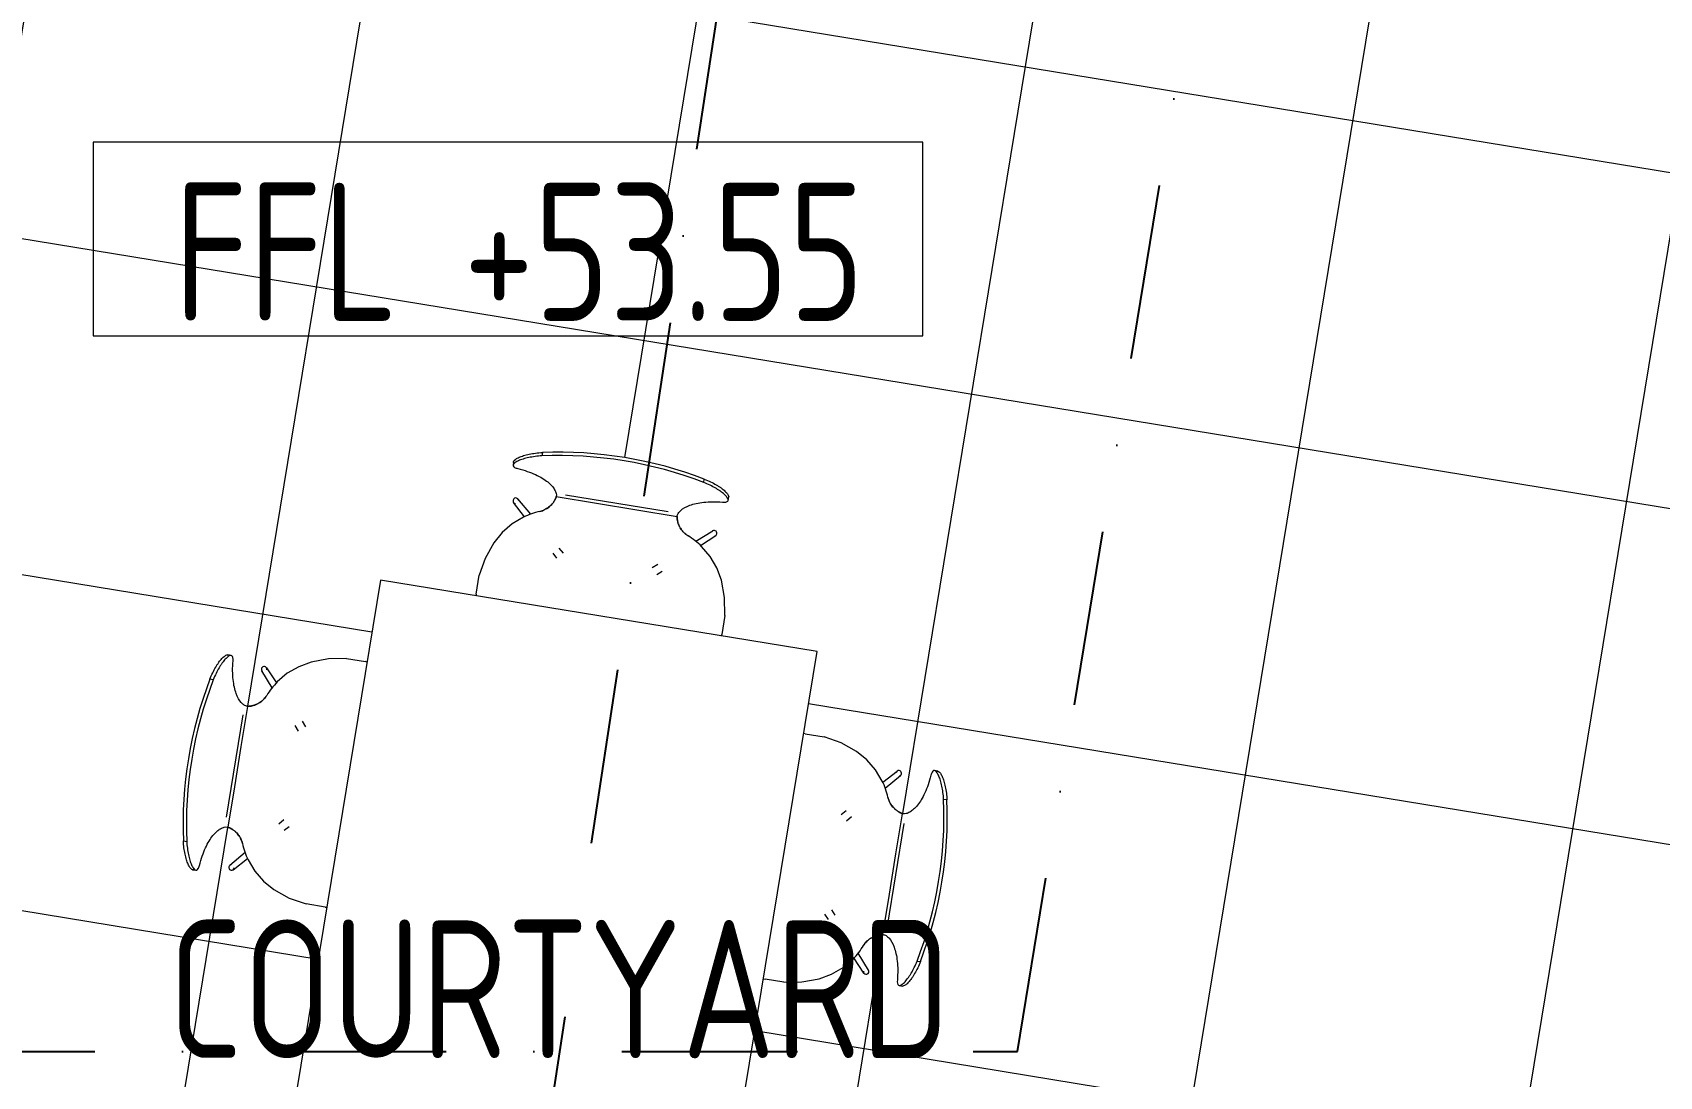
# Model space of a CAD drawing. Header units: millimetres. Extents: x -39027 to 364494, y -35256 to 94895.
# Drawn here: x 211791 to 214733, y -8177 to -6288 of the extents above; entities that cross this region are included whole.
import ezdxf

# ---------------------------------------------------------------- set-up
doc = ezdxf.new("R2010")
doc.units = ezdxf.units.MM
doc.header["$LTSCALE"] = 25
doc.linetypes.add('DASHDOT', pattern=[25.4, 12.7, -6.35, 0, -6.35])
for name, color, linetype, lineweight in [('A-AREA-IDEN', 2, 'Continuous', 5), ('A-FLOR-PATT', 8, 'Continuous', 5), ('G-ANNO-DIMS', 3, 'Continuous', 5), ('I-FURN', 30, 'Continuous', 13)]:
    doc.layers.add(name, color=color, linetype=linetype, lineweight=lineweight)
doc.layers.add('Symbol-5', color=1, linetype='Continuous')
doc.layers.add('Wall-18', color=11, linetype='Continuous')
doc.styles.add('ISOCPEUR_1', font='isocpeur.ttf', dxfattribs={"width": 0.75, "height": 700})

# ---------------------------------------------------------------- blocks, each defined once
blk = doc.blocks.new('FURNITURE_table _ chairs multi-configuration - 1800 x 800-1106666-PROPOSED GROUND FLOOR PLAN')
at = {"layer": 'I-FURN', "lineweight": 5}
for p, q in [((328, 680.3), (328, 674.1)), ((376.7, 705.1), (376.7, 699)), ((673.3, 699), (673.3, 705.1)), ((722, 674.1), (722, 680.3)), ((414.3, 630.8), (414.3, 630)), ((619.4, 636), (431.5, 636)), ((635.7, 630), (635.7, 630.8)), ((339.9, 607.6), (363.8, 585.4)), ((373.8, 591.6), (346.5, 615.1)), ((676.2, 591.6), (703.5, 615.1)), ((710.1, 607.6), (686.2, 585.4)), ((443.6, 531.8), (434.6, 539.5)), ((606.4, 531.8), (615.4, 539.5)), ((425.1, 528.5), (433.6, 520.6)), ((624.9, 528.5), (616.4, 520.6)), ((300, 433), (300, 467.6)), ((750, 467.6), (750, 433)), ((300, 433), (300.3, 429.9)), ((749.7, 429.9), (750, 433)), ((903, 255), (899.9, 254.7)), ((903, 255), (937.6, 255)), ((1055.4, 191.2), (1077.6, 215.1)), ((1061.6, 181.2), (1085.1, 208.5)), ((1150.3, 227), (1144.1, 227)), ((1175.1, 178.3), (1169, 178.3)), ((990.6, 121.4), (998.5, 129.9)), ((1001.8, 111.4), (1009.5, 120.4)), ((1100.8, 140.7), (1100, 140.7)), ((1106, -63.5), (1106, 124.4)), ((1001.8, -51.4), (1009.5, -60.4)), ((990.6, -61.4), (998.5, -69.9)), ((1100, -80.7), (1100.8, -80.7)), ((1055.4, -131.2), (1077.6, -155.1)), ((1061.6, -121.2), (1085.1, -148.5)), ((1169, -118.3), (1175.1, -118.3)), ((1144.1, -167), (1150.3, -167)), ((899.9, -194.7), (903, -195)), ((937.6, -195), (903, -195)), ((300.3, -369.9), (300, -373)), ((300, -407.6), (300, -373)), ((750, -373), (749.7, -369.9)), ((750, -373), (750, -407.6)), ((425.1, -468.5), (433.6, -460.6)), ((616.4, -460.6), (624.9, -468.5)), ((434.6, -479.5), (443.6, -471.8)), ((606.4, -471.8), (615.4, -479.5)), ((339.9, -547.6), (363.8, -525.4)), ((686.2, -525.4), (710.1, -547.6)), ((346.5, -555.1), (373.8, -531.6)), ((676.2, -531.6), (703.5, -555.1)), ((414.3, -570), (414.3, -570.8)), ((430.6, -576), (618.5, -576)), ((635.7, -570.8), (635.7, -570)), ((328, -614.1), (328, -620.3)), ((722, -620.3), (722, -614.1)), ((376.7, -639), (376.7, -645.1)), ((673.3, -645.1), (673.3, -639))]:
    blk.add_line(p, q, dxfattribs=at)
at = {"layer": 'I-FURN'}
for p, q in [((900, 430), (-900, 430)), ((900, -370), (900, 430)), ((-900, -370), (900, -370))]:
    blk.add_line(p, q, dxfattribs=at)
at = {"layer": 'I-FURN', "lineweight": 5, "flags": 128}
for points in [[(635.7, 630), (561.9, 630), (488.1, 630), (414.3, 630)], [(361.9, 584.2), (343.7, 568.8), (328.5, 550.4), (316.6, 529.7)], [(733.4, 529.7), (721.5, 550.4), (706.3, 568.8), (688.1, 584.2)], [(316.6, 529.7), (305.7, 499.4), (300, 467.6)], [(750, 467.6), (744.3, 499.4), (733.4, 529.7)], [(999.7, 238.4), (969.4, 249.3), (937.6, 255)], [(1054.2, 193.1), (1038.8, 211.3), (1020.4, 226.5), (999.7, 238.4)], [(1100, -80.7), (1100, -6.9), (1100, 66.9), (1100, 140.7)], [(999.7, -178.4), (1020.4, -166.5), (1038.8, -151.3), (1054.2, -133.1)], [(937.6, -195), (969.4, -189.3), (999.7, -178.4)], [(300, -407.6), (305.7, -439.4), (316.6, -469.7)], [(733.4, -469.7), (744.3, -439.4), (750, -407.6)], [(316.6, -469.7), (328.5, -490.4), (343.7, -508.8), (361.9, -524.2)], [(688.1, -524.2), (706.3, -508.8), (721.5, -490.4), (733.4, -469.7)], [(414.3, -570), (488.1, -570), (561.9, -570), (635.7, -570)]]:
    blk.add_lwpolyline(points, dxfattribs=at)
at = {"layer": 'I-FURN', "lineweight": 5}
for centre, radius, start, end in [((525, -16.5), 736.7, 78.3899, 101.6101), ((525, -16.5), 730.7, 78.2932, 101.7068), ((343.3, 611.3), 5, 28.6771, 180), ((343.3, 611.3), 5, 180, 270), ((706.7, 611.3), 5, 0, 150.6727), ((706.7, 611.3), 5, 270, 0), ((1081.3, 211.7), 5, 90, 180), ((1081.3, 211.7), 5, 299.3273, 90), ((453.5, 30), 730.7, 348.2932, 11.7068), ((453.5, 30), 736.7, 348.3899, 11.6101), ((1081.3, -151.7), 5, 194.0365, 270), ((1081.3, -151.7), 5, 270, 61.3229), ((343.3, -551.3), 5, 90, 180), ((343.3, -551.3), 5, 180, 330.6727), ((706.7, -551.3), 5, 208.6771, 0), ((706.7, -551.3), 5, 0, 90), ((525, 76.5), 730.7, 258.2932, 281.7068), ((525, 76.5), 736.7, 258.3899, 281.6101)]:
    blk.add_arc(centre, radius, start, end, dxfattribs=at)
for points, knots in [([(328.3, 679), (327.9, 679.9), (327.9, 681.9), (330.2, 684.9), (333.4, 687.7), (336.4, 689.8), (339.9, 692), (344, 694.1), (348.6, 696.3), (355.3, 699), (364.5, 702.2), (372.6, 704.2), (376.7, 705.1)], [-0.7668448, -0.7668448, -0.7668448, -0.7668448, -0.6666667, -0.5555556, -0.5, -0.4444444, -0.3888889, -0.3333333, -0.2777778, -0.2222222, -0.1111111, 0, 0, 0, 0]), ([(376.7, 699), (372.6, 698.1), (364.5, 696), (355.3, 692.8), (348.6, 690.1), (344, 687.9), (339.9, 685.8), (336.4, 683.6), (333.4, 681.5), (330.2, 678.7), (327.9, 675.6), (327.9, 672.5), (331, 670.3), (335, 669.5), (337.4, 669.3)], [-1, -1, -1, -1, -0.888889, -0.777778, -0.722222, -0.666667, -0.611111, -0.555556, -0.5, -0.444444, -0.333333, -0.222222, -0.111111, 0, 0, 0, 0]), ([(673.3, 705.1), (677.4, 704.2), (685.5, 702.2), (694.7, 699), (701.4, 696.3), (706, 694.1), (710.1, 692), (713.6, 689.8), (716.6, 687.7), (719.8, 684.9), (721.7, 682.4), (722, 680.8), (722, 680.3)], [-1, -1, -1, -1, -0.8888889, -0.7777778, -0.7222222, -0.6666667, -0.6111111, -0.5555556, -0.5, -0.4444444, -0.3333333, -0.2804465, -0.2804465, -0.2804465, -0.2804465]), ([(712.6, 669.3), (715, 669.5), (719, 670.3), (722.1, 672.5), (722.1, 675.6), (719.8, 678.7), (716.6, 681.5), (713.6, 683.6), (710.1, 685.8), (706, 687.9), (701.4, 690.1), (694.7, 692.8), (685.5, 696), (677.4, 698.1), (673.3, 699)], [-1, -1, -1, -1, -0.888889, -0.777778, -0.666667, -0.555556, -0.5, -0.444444, -0.388889, -0.333333, -0.277778, -0.222222, -0.111111, 0, 0, 0, 0]), ([(635.7, 630.8), (635.7, 632.5), (636.5, 636.2), (641.4, 644.4), (653.6, 654.4), (673.8, 662.6), (694.5, 667.3), (706.3, 668.8), (712.6, 669.3)], [-1, -1, -1, -1, -0.875, -0.75, -0.5, -0.25, -0.125, 0, 0, 0, 0]), ([(414.3, 630), (414.4, 630), (414.2, 629.5), (413.9, 628.1), (413.7, 627), (413.4, 626.1), (413.1, 625.1), (412.7, 624), (412.3, 622.8), (411.8, 621.5), (411.2, 620.1), (410.5, 618.6), (409.6, 617.1), (408.4, 615), (406.6, 612.4), (403, 608.1), (397.4, 603.2), (392.1, 600.3), (389.2, 599.1)], [0.0009589, 0.0009589, 0.0009589, 0.0009589, 0.1428571, 0.2142857, 0.25, 0.2857143, 0.3214286, 0.3571429, 0.3928571, 0.4285714, 0.4642857, 0.5, 0.5357143, 0.5714286, 0.6428571, 0.7142857, 0.8571429, 1, 1, 1, 1]), ([(407, 613.1), (407.5, 613.7), (408.4, 615.1), (409.4, 616.7), (409.9, 617.6), (410, 617.8)], [0.31955752, 0.31955752, 0.31955752, 0.31955752, 0.35714286, 0.39285714, 0.40762613, 0.40762613, 0.40762613, 0.40762613]), ([(411.2, 620.2), (411.3, 620.4), (411.7, 621.2), (412.3, 622.6), (412.8, 624.1), (413.1, 625.2), (413.3, 625.7), (413.4, 626)], [0.4518908, 0.4518908, 0.4518908, 0.4518908, 0.4642857, 0.5, 0.5357143, 0.5535714, 0.5714286, 0.5714286, 0.5714286, 0.5714286]), ([(413.4, 626.1), (413.5, 626.5), (413.7, 627.2), (414.1, 628.6), (414.3, 629.7), (414.4, 630.4), (414.4, 630.5)], [0.5741876, 0.5741876, 0.5741876, 0.5741876, 0.5982143, 0.625, 0.6785714, 0.6863735, 0.6863735, 0.6863735, 0.6863735]), ([(635.6, 630.5), (635.6, 630.4), (635.7, 629.9), (635.9, 629), (636.2, 627.6), (636.4, 626.6), (636.6, 626.1)], [0.3137053, 0.3137053, 0.3137053, 0.3137053, 0.3214286, 0.3571429, 0.3928571, 0.425748, 0.425748, 0.425748, 0.425748]), ([(660.8, 599.1), (657.9, 600.3), (652.6, 603.2), (647, 608.1), (643.9, 611.8), (642.3, 614), (641.3, 615.6), (640.4, 617.1), (639.5, 618.6), (638.8, 620.1), (638.1, 621.7), (637.4, 623.4), (637, 624.8), (636.7, 625.7), (636.6, 626.2), (636.3, 626.9), (636.1, 627.8), (635.9, 628.8), (635.7, 629.7), (635.7, 630), (635.7, 630)], [0, 0, 0, 0, 0.1428571, 0.2857143, 0.3571429, 0.3928571, 0.4285714, 0.4642857, 0.5, 0.5357143, 0.5714286, 0.625, 0.6785714, 0.7053571, 0.71875, 0.7321429, 0.7857143, 0.8392857, 0.8928571, 0.9990411, 0.9990411, 0.9990411, 0.9990411]), ([(636.6, 626), (636.8, 625.5), (637.1, 624.4), (637.7, 622.6), (638.3, 621.2), (638.7, 620.4), (638.8, 620.2)], [0.4285714, 0.4285714, 0.4285714, 0.4285714, 0.4642857, 0.5, 0.5357143, 0.5481092, 0.5481092, 0.5481092, 0.5481092]), ([(640, 617.8), (640.1, 617.6), (640.6, 616.7), (641.6, 615.1), (642.5, 613.7), (643, 613.1)], [0.59237387, 0.59237387, 0.59237387, 0.59237387, 0.60714286, 0.64285714, 0.68044248, 0.68044248, 0.68044248, 0.68044248]), ([(400.3, 605.9), (401, 606.4), (402.6, 607.9), (404.1, 609.5), (404.9, 610.4)], [0.17803685, 0.17803685, 0.17803685, 0.17803685, 0.21428571, 0.26965028, 0.26965028, 0.26965028, 0.26965028]), ([(645.1, 610.4), (645.9, 609.5), (647.4, 607.9), (649, 606.4), (649.7, 605.9)], [0.73034972, 0.73034972, 0.73034972, 0.73034972, 0.78571429, 0.82196315, 0.82196315, 0.82196315, 0.82196315]), ([(652.2, 603.9), (653.4, 603), (656.1, 601.3), (659.1, 599.8), (660.8, 599.1)], [0.8656218, 0.8656218, 0.8656218, 0.8656218, 0.9285714, 1, 1, 1, 1]), ([(1169, 178.3), (1168.1, 182.4), (1166, 190.5), (1162.8, 199.7), (1160.1, 206.4), (1157.9, 211), (1155.8, 215.1), (1153.6, 218.6), (1151.5, 221.6), (1148.7, 224.8), (1145.6, 227.1), (1142.5, 227.1), (1140.3, 224), (1139.5, 220), (1139.3, 217.6)], [-1, -1, -1, -1, -0.888889, -0.777778, -0.722222, -0.666667, -0.611111, -0.555556, -0.5, -0.444444, -0.333333, -0.222222, -0.111111, 0, 0, 0, 0]), ([(1149, 226.7), (1149.9, 227.1), (1151.9, 227.1), (1154.9, 224.8), (1157.7, 221.6), (1159.8, 218.6), (1162, 215.1), (1164.1, 211), (1166.3, 206.4), (1169, 199.7), (1172.2, 190.5), (1174.2, 182.4), (1175.1, 178.3)], [-0.7668448, -0.7668448, -0.7668448, -0.7668448, -0.6666667, -0.5555556, -0.5, -0.4444444, -0.3888889, -0.3333333, -0.2777778, -0.2222222, -0.1111111, 0, 0, 0, 0]), ([(1100, 140.7), (1100, 140.6), (1099.5, 140.8), (1098.1, 141.1), (1097, 141.3), (1096.1, 141.6), (1095.1, 141.9), (1094, 142.3), (1092.8, 142.7), (1091.5, 143.2), (1090.1, 143.8), (1088.6, 144.5), (1087.1, 145.4), (1085, 146.6), (1082.4, 148.4), (1078.1, 152), (1073.2, 157.6), (1070.3, 162.9), (1069.1, 165.8)], [0.0009589, 0.0009589, 0.0009589, 0.0009589, 0.1428571, 0.2142857, 0.25, 0.2857143, 0.3214286, 0.3571429, 0.3928571, 0.4285714, 0.4642857, 0.5, 0.5357143, 0.5714286, 0.6428571, 0.7142857, 0.8571429, 1, 1, 1, 1]), ([(1075.9, 154.7), (1076.4, 154), (1077.9, 152.4), (1079.5, 150.9), (1080.4, 150.1)], [0.17803685, 0.17803685, 0.17803685, 0.17803685, 0.21428571, 0.26965028, 0.26965028, 0.26965028, 0.26965028]), ([(1083.1, 148), (1083.7, 147.5), (1085.1, 146.6), (1086.7, 145.6), (1087.6, 145.1), (1087.8, 145)], [0.31955752, 0.31955752, 0.31955752, 0.31955752, 0.35714286, 0.39285714, 0.40762613, 0.40762613, 0.40762613, 0.40762613]), ([(1090.2, 143.8), (1090.4, 143.7), (1091.2, 143.3), (1092.6, 142.7), (1094.1, 142.2), (1095.2, 141.9), (1095.7, 141.7), (1096, 141.6)], [0.4518908, 0.4518908, 0.4518908, 0.4518908, 0.4642857, 0.5, 0.5357143, 0.5535714, 0.5714286, 0.5714286, 0.5714286, 0.5714286]), ([(1096.1, 141.6), (1096.5, 141.5), (1097.2, 141.3), (1098.6, 140.9), (1099.7, 140.7), (1100.4, 140.6), (1100.5, 140.6)], [0.5741876, 0.5741876, 0.5741876, 0.5741876, 0.5982143, 0.625, 0.6785714, 0.6863735, 0.6863735, 0.6863735, 0.6863735]), ([(1069.1, -105.8), (1070.3, -102.9), (1073.2, -97.6), (1078.1, -92), (1081.8, -88.9), (1084, -87.3), (1085.6, -86.3), (1087.1, -85.4), (1088.6, -84.5), (1090.1, -83.8), (1091.7, -83.1), (1093.4, -82.4), (1094.8, -82), (1095.7, -81.7), (1096.2, -81.6), (1096.9, -81.3), (1097.8, -81.1), (1098.8, -80.9), (1099.7, -80.7), (1100, -80.7), (1100, -80.7)], [0, 0, 0, 0, 0.1428571, 0.2857143, 0.3571429, 0.3928571, 0.4285714, 0.4642857, 0.5, 0.5357143, 0.5714286, 0.625, 0.6785714, 0.7053571, 0.71875, 0.7321429, 0.7857143, 0.8392857, 0.8928571, 0.9990411, 0.9990411, 0.9990411, 0.9990411]), ([(1087.8, -85), (1087.6, -85.1), (1086.7, -85.6), (1085.1, -86.6), (1083.7, -87.5), (1083.1, -88)], [0.59237387, 0.59237387, 0.59237387, 0.59237387, 0.60714286, 0.64285714, 0.68044248, 0.68044248, 0.68044248, 0.68044248]), ([(1096, -81.6), (1095.5, -81.8), (1094.4, -82.1), (1092.6, -82.7), (1091.2, -83.3), (1090.4, -83.7), (1090.2, -83.8)], [0.4285714, 0.4285714, 0.4285714, 0.4285714, 0.4642857, 0.5, 0.5357143, 0.5481092, 0.5481092, 0.5481092, 0.5481092]), ([(1100.5, -80.6), (1100.4, -80.6), (1099.9, -80.7), (1099, -80.9), (1097.6, -81.2), (1096.6, -81.4), (1096.1, -81.6)], [0.3137053, 0.3137053, 0.3137053, 0.3137053, 0.3214286, 0.3571429, 0.3928571, 0.425748, 0.425748, 0.425748, 0.425748]), ([(1100.8, -80.7), (1102.5, -80.7), (1106.2, -81.5), (1114.4, -86.4), (1124.4, -98.6), (1132.6, -118.8), (1137.3, -139.5), (1138.8, -151.3), (1139.3, -157.6)], [-1, -1, -1, -1, -0.875, -0.75, -0.5, -0.25, -0.125, 0, 0, 0, 0]), ([(1073.9, -97.2), (1073, -98.4), (1071.3, -101.1), (1069.8, -104.1), (1069.1, -105.8)], [0.8656218, 0.8656218, 0.8656218, 0.8656218, 0.9285714, 1, 1, 1, 1]), ([(1080.4, -90.1), (1079.5, -90.9), (1077.9, -92.4), (1076.4, -94), (1075.9, -94.7)], [0.73034972, 0.73034972, 0.73034972, 0.73034972, 0.78571429, 0.82196315, 0.82196315, 0.82196315, 0.82196315]), ([(1139.3, -157.6), (1139.5, -160), (1140.3, -164), (1142.5, -167.1), (1145.6, -167.1), (1148.7, -164.8), (1151.5, -161.6), (1153.6, -158.6), (1155.8, -155.1), (1157.9, -151), (1160.1, -146.4), (1162.8, -139.7), (1166, -130.5), (1168.1, -122.4), (1169, -118.3)], [-1, -1, -1, -1, -0.888889, -0.777778, -0.666667, -0.555556, -0.5, -0.444444, -0.388889, -0.333333, -0.277778, -0.222222, -0.111111, 0, 0, 0, 0]), ([(1175.1, -118.3), (1174.2, -122.4), (1172.2, -130.5), (1169, -139.7), (1166.3, -146.4), (1164.1, -151), (1162, -155.1), (1159.8, -158.6), (1157.7, -161.6), (1154.9, -164.8), (1152.4, -166.7), (1150.8, -167), (1150.3, -167)], [-1, -1, -1, -1, -0.8888889, -0.7777778, -0.7222222, -0.6666667, -0.6111111, -0.5555556, -0.5, -0.4444444, -0.3333333, -0.2804465, -0.2804465, -0.2804465, -0.2804465]), ([(397.8, -543.9), (396.6, -543), (393.9, -541.3), (390.9, -539.8), (389.2, -539.1)], [0.8656218, 0.8656218, 0.8656218, 0.8656218, 0.9285714, 1, 1, 1, 1]), ([(389.2, -539.1), (392.1, -540.3), (397.4, -543.2), (403, -548.1), (406.1, -551.8), (407.7, -554), (408.7, -555.6), (409.6, -557.1), (410.5, -558.6), (411.2, -560.1), (411.9, -561.7), (412.6, -563.4), (413, -564.8), (413.3, -565.7), (413.4, -566.2), (413.7, -566.9), (413.9, -567.8), (414.1, -568.8), (414.3, -569.7), (414.3, -570), (414.3, -570)], [0, 0, 0, 0, 0.1428571, 0.2857143, 0.3571429, 0.3928571, 0.4285714, 0.4642857, 0.5, 0.5357143, 0.5714286, 0.625, 0.6785714, 0.7053571, 0.71875, 0.7321429, 0.7857143, 0.8392857, 0.8928571, 0.9990411, 0.9990411, 0.9990411, 0.9990411]), ([(404.9, -550.4), (404.1, -549.5), (402.6, -547.9), (401, -546.4), (400.3, -545.9)], [0.73034972, 0.73034972, 0.73034972, 0.73034972, 0.78571429, 0.82196315, 0.82196315, 0.82196315, 0.82196315]), ([(410, -557.8), (409.9, -557.6), (409.4, -556.7), (408.4, -555.1), (407.5, -553.7), (407, -553.1)], [0.59237387, 0.59237387, 0.59237387, 0.59237387, 0.60714286, 0.64285714, 0.68044248, 0.68044248, 0.68044248, 0.68044248]), ([(635.7, -570), (635.6, -570), (635.8, -569.5), (636.1, -568.1), (636.3, -567), (636.6, -566.1), (636.9, -565.1), (637.3, -564), (637.7, -562.8), (638.2, -561.5), (638.8, -560.1), (639.5, -558.6), (640.4, -557.1), (641.6, -555), (643.4, -552.4), (647, -548.1), (652.6, -543.2), (657.9, -540.3), (660.8, -539.1)], [0.0009589, 0.0009589, 0.0009589, 0.0009589, 0.1428571, 0.2142857, 0.25, 0.2857143, 0.3214286, 0.3571429, 0.3928571, 0.4285714, 0.4642857, 0.5, 0.5357143, 0.5714286, 0.6428571, 0.7142857, 0.8571429, 1, 1, 1, 1]), ([(643, -553.1), (642.5, -553.7), (641.6, -555.1), (640.6, -556.7), (640.1, -557.6), (640, -557.8)], [0.31955752, 0.31955752, 0.31955752, 0.31955752, 0.35714286, 0.39285714, 0.40762613, 0.40762613, 0.40762613, 0.40762613]), ([(649.7, -545.9), (649, -546.4), (647.4, -547.9), (645.9, -549.5), (645.1, -550.4)], [0.17803685, 0.17803685, 0.17803685, 0.17803685, 0.21428571, 0.26965028, 0.26965028, 0.26965028, 0.26965028]), ([(414.3, -570.8), (414.3, -572.5), (413.5, -576.2), (408.6, -584.4), (396.4, -594.4), (376.2, -602.6), (355.5, -607.3), (343.7, -608.8), (337.4, -609.3)], [-1, -1, -1, -1, -0.875, -0.75, -0.5, -0.25, -0.125, 0, 0, 0, 0]), ([(413.4, -566), (413.2, -565.5), (412.9, -564.4), (412.3, -562.6), (411.7, -561.2), (411.3, -560.4), (411.2, -560.2)], [0.4285714, 0.4285714, 0.4285714, 0.4285714, 0.4642857, 0.5, 0.5357143, 0.5481092, 0.5481092, 0.5481092, 0.5481092]), ([(414.4, -570.5), (414.4, -570.4), (414.3, -569.9), (414.1, -569), (413.8, -567.6), (413.6, -566.6), (413.4, -566.1)], [0.3137053, 0.3137053, 0.3137053, 0.3137053, 0.3214286, 0.3571429, 0.3928571, 0.425748, 0.425748, 0.425748, 0.425748]), ([(636.6, -566.1), (636.5, -566.5), (636.3, -567.2), (635.9, -568.6), (635.7, -569.7), (635.6, -570.4), (635.6, -570.5)], [0.5741876, 0.5741876, 0.5741876, 0.5741876, 0.5982143, 0.625, 0.6785714, 0.6863735, 0.6863735, 0.6863735, 0.6863735]), ([(638.3, -561.3), (638.1, -561.8), (637.7, -562.8), (637.2, -564.1), (636.9, -565.2), (636.7, -565.7), (636.6, -566)], [0.47475408, 0.47475408, 0.47475408, 0.47475408, 0.5, 0.53571429, 0.55357143, 0.57142857, 0.57142857, 0.57142857, 0.57142857]), ([(337.4, -609.3), (335, -609.5), (331, -610.3), (327.9, -612.5), (327.9, -615.6), (330.2, -618.7), (333.4, -621.5), (336.4, -623.6), (339.9, -625.8), (344, -627.9), (348.6, -630.1), (355.3, -632.8), (364.5, -636), (372.6, -638.1), (376.7, -639)], [-1, -1, -1, -1, -0.888889, -0.777778, -0.666667, -0.555556, -0.5, -0.444444, -0.388889, -0.333333, -0.277778, -0.222222, -0.111111, 0, 0, 0, 0]), ([(673.3, -639), (677.4, -638.1), (685.5, -636), (694.7, -632.8), (701.4, -630.1), (706, -627.9), (710.1, -625.8), (713.6, -623.6), (716.6, -621.5), (719.8, -618.7), (722.1, -615.6), (722.1, -612.5), (719, -610.3), (715, -609.5), (712.6, -609.3)], [-1, -1, -1, -1, -0.888889, -0.777778, -0.722222, -0.666667, -0.611111, -0.555556, -0.5, -0.444444, -0.333333, -0.222222, -0.111111, 0, 0, 0, 0]), ([(376.7, -645.1), (372.6, -644.2), (364.5, -642.2), (355.3, -639), (348.6, -636.3), (344, -634.1), (339.9, -632), (336.4, -629.8), (333.4, -627.7), (330.2, -624.9), (328.3, -622.4), (328, -620.8), (328, -620.3)], [-1, -1, -1, -1, -0.8888889, -0.7777778, -0.7222222, -0.6666667, -0.6111111, -0.5555556, -0.5, -0.4444444, -0.3333333, -0.2804465, -0.2804465, -0.2804465, -0.2804465]), ([(721.7, -619), (722.1, -619.9), (722.1, -621.9), (719.8, -624.9), (716.6, -627.7), (713.6, -629.8), (710.1, -632), (706, -634.1), (701.4, -636.3), (694.7, -639), (685.5, -642.2), (677.4, -644.2), (673.3, -645.1)], [-0.7668448, -0.7668448, -0.7668448, -0.7668448, -0.6666667, -0.5555556, -0.5, -0.4444444, -0.3888889, -0.3333333, -0.2777778, -0.2222222, -0.1111111, 0, 0, 0, 0])]:
    blk.add_open_spline(points, degree=3, knots=knots, dxfattribs=at)
for points in [[(337.4, 669.3), (343.7, 668.8), (355.5, 667.3), (371.1, 663.8), (384.3, 659.4), (395.2, 654.2), (403.7, 648.4), (409.8, 642.3), (413.5, 636.2), (414.3, 632.5), (414.3, 630.8)], [(389.2, 599.1), (384.4, 597.2), (375, 592.7), (366.2, 587.2), (361.9, 584.2)], [(389.2, 599.1), (392.3, 600.4), (395.2, 602), (397.8, 603.9)], [(688.1, 584.2), (683.8, 587.2), (675, 592.7), (665.6, 597.2), (660.8, 599.1)], [(1139.3, 217.6), (1138.8, 211.3), (1137.3, 199.5), (1133.8, 183.9), (1129.4, 170.7), (1124.2, 159.8), (1118.4, 151.3), (1112.3, 145.2), (1106.2, 141.5), (1102.5, 140.7), (1100.8, 140.7)], [(1069.1, 165.8), (1067.2, 170.6), (1062.7, 180), (1057.2, 188.8), (1054.2, 193.1)], [(1069.1, 165.8), (1070.4, 162.7), (1072, 159.8), (1073.9, 157.2)], [(1054.2, -133.1), (1057.2, -128.8), (1062.7, -120), (1067.2, -110.6), (1069.1, -105.8)], [(361.9, -524.2), (366.2, -527.2), (375, -532.7), (384.4, -537.2), (389.2, -539.1)], [(660.8, -539.1), (665.6, -537.2), (675, -532.7), (683.8, -527.2), (688.1, -524.2)], [(660.8, -539.1), (657.7, -540.4), (654.8, -542), (652.2, -543.9)], [(712.6, -609.3), (706.3, -608.8), (694.5, -607.3), (678.9, -603.8), (665.7, -599.4), (654.8, -594.2), (646.3, -588.4), (640.2, -582.3), (636.5, -576.2), (635.7, -572.5), (635.7, -570.8)]]:
    blk.add_open_spline(points, degree=3, dxfattribs=at)
blk = doc.blocks.new('Spot Elevations - 15 wide box-190752-PROPOSED GROUND FLOOR PLAN')
at = {"layer": 'G-ANNO-DIMS'}
for p, q in [((7.5, 4), (-7.5, 4)), ((-7.5, 4), (-7.5, 0.5)), ((7.5, 4), (-7.5, 4)), ((-7.5, 4), (-7.5, 0.5)), ((7.5, 0.5), (7.5, 4)), ((7.5, 0.5), (7.5, 4)), ((-7.5, 0.5), (7.5, 0.5)), ((-7.5, 0.5), (7.5, 0.5))]:
    blk.add_line(p, q, dxfattribs=at)

msp = doc.modelspace()

# ---------------------------------------------------------------- hatches: boundary and pattern name
at = {"layer": 'A-FLOR-PATT', "lineweight": 5}
h = msp.add_hatch(dxfattribs=at)
h.set_pattern_fill('FP_35', color=256, style=0, pattern_type=2)
h.set_pattern_definition([(80.687, (202831.24, -5194.7), (-592.091, 97.097), []), (170.687, (202831.24, -5194.7), (-97.097, -592.091), [])])
h.paths.add_polyline_path([(210565.5, -10610.1), (214711.5, -10610.1), (215996, -2777.2), (214490.7, -2530.3), (213967.7, -5719.4), (210565.5, -5720.1), (210565.5, -10475.7)])
h.paths.add_polyline_path([(212625.6, -9415.1), (212547, -9413.9), (212476.9, -9406), (212398.7, -9388.5), (212322.6, -9362.6), (212310.5, -9356.1), (212295.4, -9345.1), (212290.6, -9339.4), (212289.3, -9334.4), (212290.6, -9327.2), (212294, -9325.6), (212347.5, -9323), (212362.5, -9318.1), (212369.7, -9314.5), (212377.1, -9308.5), (212381.1, -9302.4), (212382.2, -9298.1), (212381.1, -9290.2), (212376.6, -9279.3), (212375.3, -9276.9), (212369.7, -9270.2), (212348.5, -9254.7), (212314.4, -9274.1), (212310.2, -9268.3), (212317.9, -9262.2), (212330, -9253.4), (212339.5, -9246.7), (212335.9, -9243), (212322.5, -9227.3), (212310.4, -9206.7), (212301.3, -9180.3), (212296.2, -9152.6), (212295.7, -9120.3), (212301.3, -9083.1), (212129.1, -9054.9), (212153.5, -8906.4), (212147.6, -8905.9), (212116.3, -8900.8), (212085.9, -8890.1), (212057.7, -8874.4), (212039.2, -8859.3), (212023.5, -8841.3), (212009.2, -8819.6), (211987.6, -8835.3), (211980.7, -8839.8), (211976.5, -8834.1), (211993.6, -8818.2), (212006, -8808.3), (212004, -8802), (211997.9, -8782.9), (211993.3, -8775.4), (211987.9, -8769.6), (211978.2, -8763.2), (211972.7, -8761.6), (211964.8, -8763.2), (211957.7, -8767.3), (211950.7, -8773.8), (211947.6, -8777.1), (211940.2, -8788), (211934, -8800), (211926.1, -8821.6), (211921.2, -8836.9), (211918.6, -8839.6), (211909, -8837.7), (211904.2, -8831.2), (211900.3, -8821.6), (211897.3, -8810.5), (211894.3, -8786.6), (211895.1, -8712), (211904.1, -8634.6), (211919.2, -8565), (211946.8, -8483.6), (211953.3, -8471.5), (211964.5, -8456.2), (211970, -8451.6), (211975, -8450.3), (211982.5, -8452.1), (211983.9, -8457.2), (211986.4, -8508.5), (211991.3, -8523.5), (211994.9, -8530.7), (212000.9, -8538.1), (212007, -8542.1), (212011.4, -8543.2), (212019.2, -8542.1), (212030.1, -8537.6), (212032.6, -8536.3), (212039.3, -8530.7), (212054.7, -8509.4), (212035.4, -8475.4), (212041.2, -8471.4), (212046.3, -8477.8), (212056.1, -8491), (212062.7, -8500.5), (212067, -8496.5), (212086.1, -8481.2), (212102.8, -8471.4), (212129.1, -8462.3), (212156.9, -8457.2), (212189.1, -8456.7), (212226.3, -8462.3), (212323.4, -7870.2), (212317.5, -7869.8), (212280.5, -7862.6), (212255.8, -7853.9), (212223.6, -7835), (212209.1, -7823.2), (212193.4, -7805.1), (212179.1, -7783.4), (212157.5, -7799.1), (212150.6, -7803.6), (212146.5, -7797.9), (212163.5, -7782.1), (212175.9, -7772.1), (212172.9, -7762.5), (212167.8, -7746.7), (212163.3, -7739.3), (212157.8, -7733.4), (212148.1, -7727.1), (212142.6, -7725.5), (212134.7, -7727.1), (212129.5, -7729.8), (212122.6, -7735.5), (212113.5, -7746.7), (212108.3, -7755.3), (212103.9, -7763.8), (212096.1, -7785.5), (212091.1, -7800.8), (212088.5, -7803.4), (212078.9, -7801.6), (212074.1, -7795.1), (212070.2, -7785.5), (212067.2, -7774.4), (212064.2, -7750.5), (212065.3, -7673.2), (212073.3, -7601.7), (212089.1, -7528.8), (212116.8, -7447.5), (212123.3, -7435.3), (212134.5, -7420.1), (212141.6, -7414.6), (212144.9, -7414.2), (212152.1, -7415.4), (212153.8, -7418.8), (212156.3, -7472.4), (212159.7, -7484), (212163.9, -7493.3), (212168.9, -7500.3), (212177, -7506), (212181.3, -7507.1), (212189.1, -7506), (212200, -7501.4), (212202.5, -7500.1), (212209.2, -7494.5), (212224.6, -7473.2), (212205.3, -7439.2), (212211.1, -7435.2), (212218.2, -7444), (212226, -7454.9), (212232.6, -7464.3), (212236.9, -7460.3), (212252.1, -7447.3), (212272.7, -7435.2), (212299.1, -7426.2), (212326.8, -7421), (212359, -7420.6), (212396.2, -7426.2), (212420.4, -7278.6), (212593.6, -7307), (212594, -7301.2), (212599.2, -7269.8), (212609.9, -7239.4), (212625.6, -7211.2), (212640.7, -7192.7), (212658.7, -7177.1), (212680.4, -7162.8), (212664.3, -7140.4), (212660.2, -7134.2), (212665.9, -7130.1), (212679.2, -7144.2), (212692.1, -7159.4), (212696.5, -7157.9), (212717.1, -7151.5), (212724.6, -7146.9), (212730.4, -7141.4), (212736.7, -7131.8), (212738.3, -7126.2), (212736.7, -7118.4), (212733.7, -7112.8), (212730.4, -7108.2), (212721.7, -7100.4), (212708.8, -7092.1), (212694.5, -7085.4), (212678.4, -7079.7), (212663.1, -7074.8), (212660.4, -7072.1), (212662.2, -7062.6), (212668.7, -7057.8), (212678.4, -7053.8), (212689.5, -7050.9), (212713.3, -7047.9), (212792, -7049.1), (212862.1, -7057), (212935, -7072.8), (213016.3, -7100.4), (213028.6, -7106.9), (213043.8, -7118.1), (213048.4, -7123.6), (213049.6, -7128.6), (213047.8, -7136), (213043.3, -7137.4), (212991.5, -7140), (212976.5, -7144.8), (212969.3, -7148.5), (212961.9, -7154.5), (212957.9, -7160.6), (212956.7, -7164.9), (212957.9, -7172.8), (212959.9, -7179.1), (212963.7, -7186.1), (212969.3, -7192.8), (212990.8, -7208.6), (213004.3, -7199.9), (213023.2, -7189.6), (213024.6, -7188.9), (213028.6, -7194.8), (213021.1, -7200.7), (213008.9, -7209.7), (212999.4, -7216.2), (213002.1, -7218.9), (213016.5, -7235.7), (213028.6, -7256.3), (213037.7, -7282.7), (213042.8, -7310.4), (213043.3, -7342.7), (213037.7, -7379.9), (213209.9, -7408.1), (213185.5, -7556.6), (213191.4, -7557.1), (213222.7, -7562.2), (213253.1, -7572.9), (213285.3, -7591.9), (213299.8, -7603.7), (213315.5, -7621.7), (213329.8, -7643.4), (213351.4, -7627.7), (213358.3, -7623.2), (213362.4, -7628.9), (213345.4, -7644.8), (213333, -7654.7), (213335, -7661), (213341.1, -7680.1), (213345.6, -7687.6), (213356.2, -7697.3), (213360.7, -7699.8), (213366.3, -7701.4), (213374.2, -7699.8), (213379.4, -7697), (213386.3, -7691.3), (213391.4, -7685.9), (213400.4, -7671.8), (213405, -7663), (213412.8, -7641.4), (213417.8, -7626.1), (213420.4, -7623.4), (213430, -7625.3), (213434.8, -7631.8), (213438.7, -7641.4), (213441.7, -7652.5), (213444.7, -7676.4), (213443.9, -7751), (213435.5, -7825.1), (213419.8, -7898), (213392.1, -7979.4), (213385.6, -7991.5), (213374.4, -8006.8), (213367.3, -8012.3), (213363.9, -8012.7), (213356.2, -8010.3), (213355.1, -8008), (213352.6, -7954.5), (213347.7, -7939.5), (213344.1, -7932.3), (213338.1, -7924.9), (213331.9, -7920.9), (213327.6, -7919.8), (213319.8, -7920.9), (213308.9, -7925.4), (213306.4, -7926.7), (213299.7, -7932.3), (213284.3, -7953.6), (213303.6, -7987.6), (213297.8, -7991.6), (213290.7, -7982.8), (213282.9, -7972), (213276.3, -7962.5), (213272, -7966.5), (213256.8, -7979.5), (213236.2, -7991.6), (213209.8, -8000.7), (213182.1, -8005.8), (213149.9, -8006.3), (213112.7, -8000.7), (213015.6, -8592.8), (213021.4, -8593.2), (213052.8, -8598.4), (213083.2, -8609.1), (213111.4, -8624.8), (213129.9, -8639.8), (213145.6, -8657.9), (213159.9, -8679.6), (213181.5, -8663.9), (213188.4, -8659.4), (213192.5, -8665.1), (213175.5, -8680.9), (213163.1, -8690.9), (213165.1, -8697.1), (213171.1, -8716.3), (213175.7, -8723.7), (213181.2, -8729.6), (213190.8, -8735.9), (213196.4, -8737.5), (213204.3, -8735.9), (213209.5, -8733.2), (213216.4, -8727.5), (213223.7, -8718.8), (213228.8, -8711.3), (213237.6, -8692.7), (213242.9, -8677.5), (213248.7, -8661.4), (213251.8, -8659.8), (213260, -8661.4), (213264.8, -8667.9), (213268.8, -8677.5), (213271.7, -8688.6), (213274.8, -8712.5), (213274, -8787.1), (213265.6, -8861.3), (213247.5, -8941.5), (213222.2, -9015.5), (213215.7, -9027.7), (213204.5, -9042.9), (213197.4, -9048.4), (213194, -9048.8), (213186.9, -9047.6), (213185.2, -9044.2), (213182.6, -8990.6), (213179.3, -8979), (213175, -8969.7), (213170.1, -8962.7), (213162, -8957), (213157.7, -8955.9), (213149.9, -8957), (213138.9, -8961.6), (213136.5, -8962.9), (213129.8, -8968.5), (213114.4, -8989.8), (213133.7, -9023.8), (213127.8, -9027.8), (213120.7, -9019), (213113, -9008.1), (213106.4, -8998.7), (213102.1, -9002.7), (213086.9, -9015.7), (213066.3, -9027.8), (213039.9, -9036.8), (213012.2, -9042), (212980, -9042.4), (212942.8, -9036.8), (212918.6, -9184.4), (212745.4, -9156), (212744.9, -9161.8), (212739.8, -9193.2), (212729.1, -9223.6), (212710.1, -9255.7), (212698.3, -9270.3), (212680.3, -9285.9), (212658.6, -9300.3), (212674.3, -9321.8), (212678.8, -9328.8), (212673.1, -9332.9), (212657.2, -9315.9), (212647.3, -9303.4), (212641.4, -9305.4), (212621.9, -9311.5), (212614.4, -9316.1), (212608.6, -9321.6), (212602.2, -9331.2), (212600.6, -9336.8), (212602.2, -9344.6), (212605, -9349.9), (212610.7, -9356.8), (212619.3, -9364.1), (212626.9, -9369.1), (212645.4, -9378), (212660.6, -9383.3), (212675.9, -9388.2), (212678.6, -9390.9), (212676.7, -9400.4), (212670.2, -9405.2), (212660.6, -9409.2), (212649.5, -9412.1), (212626.6, -9415)], flags=16)

# ---------------------------------------------------------------- linework, layer by layer
at = {"layer": 'Symbol-5', "linetype": 'DASHDOT'}
msp.add_line((216281, 15163.6), (212251.2, -11377.3), dxfattribs=at)
at = {"layer": 'Wall-18', "linetype": 'DASHDOT'}
msp.add_lwpolyline([(205235.5, 4090.3), (205235.5, -8131.4), (213572.2, -8131.4), (215576.4, 4090.3), (210065.5, 4090.3)], dxfattribs=at)

# ---------------------------------------------------------------- block references
at = {"layer": 'G-ANNO-DIMS', "xscale": 99.99999999999993, "yscale": 99.99999999999993, "zscale": 99.99999999999993}
msp.add_blockref('Spot Elevations - 15 wide box-190752-PROPOSED GROUND FLOOR PLAN', (212651, -6886.6), dxfattribs=at)
at = {"layer": 'I-FURN', "rotation": 80.6872492029098}
msp.add_blockref('FURNITURE_table _ chairs multi-configuration - 1800 x 800-1106666-PROPOSED GROUND FLOOR PLAN', (212699.1, -8236.4), dxfattribs=at)

# ---------------------------------------------------------------- texts
at = {"layer": 'A-AREA-IDEN', "insert": (212743.7, -7893.5), "char_height": 250, "width": 1638, "attachment_point": 2, "line_spacing_factor": 1.153846, "style": 'ISOCPEUR_1'}
msp.add_mtext('COURTYARD', dxfattribs=at)
at = {"layer": 'G-ANNO-DIMS', "insert": (212047.3, -6559.7), "char_height": 250, "width": 1448.881, "attachment_point": 1, "line_spacing_factor": 1.153846, "style": 'ISOCPEUR_1'}
msp.add_mtext('FFL +53.55', dxfattribs=at)

doc.saveas('drawing.dxf')
